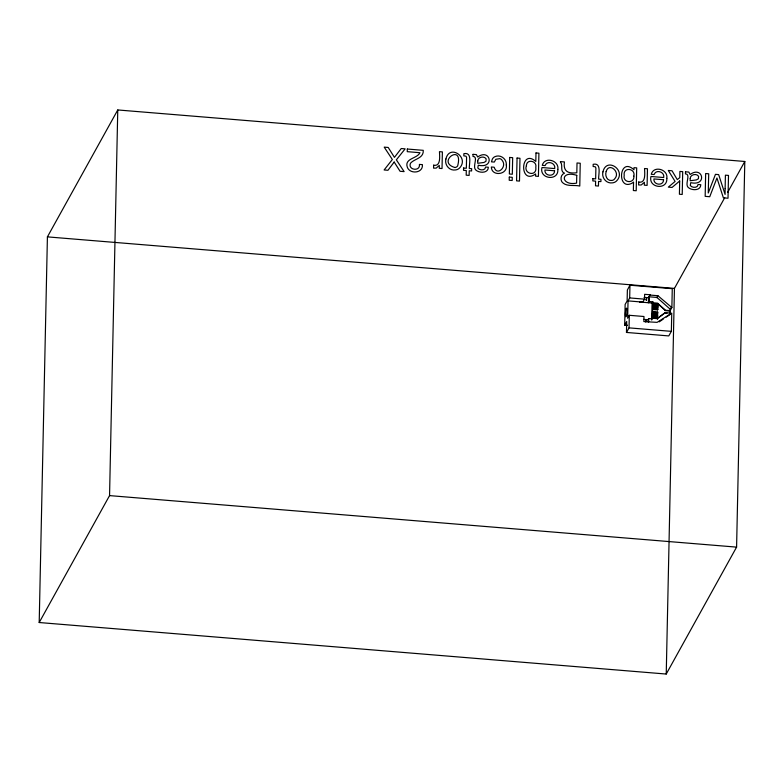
<?xml version="1.0" encoding="UTF-8"?>
<svg xmlns="http://www.w3.org/2000/svg" width="784" height="784" viewBox="0 0 784 784"><rect width="100%" height="100%" fill="white"/><g stroke="black" fill="none" stroke-linecap="round" stroke-linejoin="round"><path stroke-width="1.18" d="M39.2 622.525L47.412 236.876L117.767 109.956L744.8 161.475L736.588 547.124L666.233 674.044L39.2 622.525L109.554 495.606L117.767 109.956M627.112 325.37L624.691 325.164L625.132 304.447L627.131 300.968L627.367 290.002L629.954 285.209L672.27 288.688L671.868 307.553L670.222 310.513M629.954 285.209L629.679 297.93L628.033 300.889L627.67 318.255L629.307 315.295L643.968 316.501L643.85 321.567L657.08 322.361L671.751 313.11L671.359 331.348L668.781 335.924L626.465 332.445L626.7 321.479L624.691 325.164M626.465 332.445L629.042 327.869L629.307 315.295M648.633 322.097L648.701 318.569L652.484 318.882L652.504 317.843L657.541 318.255L665.234 312.649L670.271 313.061L670.32 310.65L665.283 310.239L657.854 303.388L652.817 302.967L652.582 304.457L657.854 304.868L652.582 304.457M649.172 296.803L648.466 298.067L648.368 302.761L649.064 301.497L649.172 296.803L656.904 297.43L670.349 309.337L670.153 313.855M651.729 320.068L652.092 302.987M665.234 312.649L657.335 318.637L652.288 318.226L652.317 317.128L652.562 316.275L657.6 316.687L657.355 317.54L652.317 317.128M657.59 317.118L652.327 316.697L652.592 314.747L657.629 315.158L657.384 316.011L652.347 315.589M657.619 315.58L652.357 315.168L652.386 314.061L652.621 313.208L657.658 313.629L657.423 314.482L652.386 314.061M657.658 314.051L652.386 313.639L652.66 311.679L657.698 312.091L657.453 312.943L652.415 312.532M657.688 312.522L652.425 312.101L652.719 308.622L657.756 309.033L657.521 309.886L652.484 309.474M657.756 309.464L652.484 309.043L652.758 307.093L657.796 307.504L657.551 308.357L652.513 307.945M657.786 307.936L652.523 307.514L652.543 306.407L652.788 305.564L657.825 305.976L657.58 306.828L652.543 306.407M657.815 306.407L652.553 305.985L652.817 304.025M652.817 302.967L652.847 301.811L649.064 301.497M657.355 317.54L657.6 316.687M657.384 316.011L657.629 315.158M657.423 314.482L657.658 313.629M657.453 312.943L657.698 312.091M657.521 309.886L657.756 309.033M657.551 308.357L657.796 307.504M657.58 306.828L657.825 305.976M652.572 304.878L657.619 305.299L657.854 304.447M657.453 319.304L657.472 318.382M666.233 674.044L674.446 288.394L724.7 197.735M652.847 301.811L652.141 303.075L639.499 301.958L642.841 302.114L644.487 299.145L644.644 294.314L650.073 294.755L648.446 298.038L650.073 294.755M645.928 321.861L645.947 320.146L645.693 321.861M648.731 298.959L648.966 298.42L648.642 300.742M648.407 322.459L648.368 320.244M656.796 297.675L657.894 295.705L671.868 307.553M648.005 319.843L648.701 318.569M652.611 303.349L657.854 303.388M727.65 192.403L744.8 161.475M657.649 303.761L665.283 310.239M670.153 309.474L671.241 307.495M659.217 321.861L663.225 319.137M666.233 317.099L670.242 314.374M454.955 167.521C435.708 162.014 463.873 142.374 457.65 165.904A4.047 3.744 29 0 1 454.965 167.521M650.093 295.078L657.894 295.705M47.412 236.876L674.446 288.394M644.085 297.371L648.427 297.724M629.679 297.93L644.487 299.145M628.033 300.889L642.841 302.114M665.067 310.621L670.114 311.032M665.018 313.032L667.037 313.198M643.723 319.402L648.299 319.784M624.819 324.948L627.229 325.144M629.042 327.869L671.359 331.348M109.554 495.606L736.588 547.124M725.131 188.63L725.092 194.412L718.654 174.607L715.459 174.342L708.246 193.021L708.716 173.793L705.649 173.538L705.169 196.353L709.745 196.725L716.948 177.997L723.387 197.842L728.013 198.225L728.503 175.42L725.416 175.165L725.131 188.63M407.317 149.029L407.259 151.665L419.95 152.713C417.255 158.701 404.289 158.25 407.278 167.119C409.718 174.469 423.311 173.391 422.4 164.64L419.42 164.395C420.44 171.882 407.602 170.128 410.463 163.268C414.452 158.613 423.791 158.456 423.272 150.342L407.317 149.029M433.63 165.189L433.572 168.139L436.149 168.129L439.314 165.434L439.256 168.315L442.029 168.54L442.382 151.91L439.461 151.665C439.618 155.84 441.059 166.894 433.63 165.189M463.569 168.021L463.52 170.304L466.294 170.53L466.196 175.175L469.146 175.42L469.244 170.775L471.605 170.971L471.654 168.687L469.293 168.491C469.116 163.944 472.546 151.812 463.873 153.674L463.824 155.879L465.98 156.183L466.578 157.398L466.343 168.246L463.569 168.021M473.046 154.35L472.997 156.418C478.75 156.682 472.076 166.541 475.721 169.952C479.171 173.215 488.256 173.519 488.344 167.257L485.619 167.031C485.325 170.873 479.543 170.5 477.799 168.031L478.299 165.218C495.223 168.972 490.274 147.872 477.701 157.016L476.358 154.595L473.046 154.35M477.76 161.034L477.711 163.288L483.934 162.464L485.972 161.308L486.129 158.848C484.149 155.585 477.721 157.025 477.76 161.034M509.286 177.086L509.218 180.251L512.187 180.496L512.256 177.331L509.286 177.086M509.708 157.437L509.355 173.989L512.324 174.234L512.677 157.682L509.708 157.437M517.058 158.045L516.568 180.849L519.488 181.094L519.978 158.29L517.058 158.045M535.991 152.958L535.805 161.455C520.243 147.647 519.028 185.965 535.629 173.94L535.58 176.145L538.422 176.38L538.912 153.203L535.991 152.958M560.452 161.612L560.442 162.121C563.353 165.071 559.609 171.373 564.48 173.176C561.05 174.371 560.197 178.762 561.775 181.721C565.891 187.131 574.064 184.632 579.768 186.043L580.248 163.239L577.024 162.974L576.808 172.754C567.734 173.911 563.098 171.088 564.411 161.935L560.452 161.612M576.759 175.332L576.593 183.123C560.609 186.2 559.776 169.922 576.759 175.332M592.88 178.644L592.831 180.928L595.605 181.153L595.507 185.798L598.457 186.043L598.564 181.398L600.916 181.594L600.965 179.311L598.613 179.115C598.427 174.577 601.857 162.435 593.184 164.297L593.135 166.502L595.291 166.806L595.889 168.021L595.654 178.879L592.88 178.644M633.541 182.251L633.364 190.532L636.206 190.757L636.696 167.874L634.001 167.658L633.952 169.785C618.449 155.359 616.547 193.746 633.541 182.251M638.705 182.035L638.637 184.985L641.224 184.975L644.389 182.29L644.33 185.161L647.104 185.387L647.457 168.756L644.536 168.521C644.683 172.696 646.134 183.74 638.705 182.035M679.689 180.986L679.414 194.236L682.217 194.461L682.707 171.657L679.895 171.422L679.767 177.664L677.268 179.605L672.025 170.775L668.291 170.471L675.102 181.447L668.311 187.131L672.045 187.435L679.689 180.986M685.5 171.804L685.451 173.872C691.204 174.146 684.53 183.995 688.166 187.405C691.625 190.669 700.71 190.982 700.798 184.71L698.074 184.495C697.77 188.327 691.998 187.954 690.253 185.485L690.753 182.672C707.668 186.425 702.729 165.326 690.155 174.479L688.813 172.059L685.5 171.804M690.214 178.497L690.165 180.741L696.388 179.918L698.426 178.762L698.583 176.312C696.604 173.039 690.175 174.479 690.214 178.497M646.143 299.674C646.428 302.291 646.663 296.195 646.143 299.674M526.387 165.708C523.212 174.195 537.226 177.008 535.795 167.335C537.344 160.661 526.534 158.623 526.387 165.708M633.835 176.145C634.844 183.868 622.467 183.152 624.201 175.351C622.79 166.747 635.853 168.09 633.835 176.145M445.929 158.956C444.342 164.748 449.281 170.912 455.357 169.961A7.301 6.752 29 0 0 459.6 167.972C469.665 157.457 449.438 143.639 445.929 158.956M602.955 171.853C601.377 177.654 606.306 183.809 612.392 182.858A7.301 6.752 29 0 0 616.636 180.879C626.69 170.353 606.473 156.535 602.955 171.853M506.307 165.032C508.042 174.861 491.539 176.929 491.352 166.992L494.194 167.227C496.958 176.606 507.493 166.678 502.181 160.446A3.646 3.371 29 0 0 499.849 158.652L495.841 159.279L494.312 162.072L491.47 161.837L492.381 159.044A6.066 5.615 29 0 1 495.057 156.614C500.584 154.154 506.954 159.103 506.307 165.032M557.836 169.403C558.727 181.535 538.98 179.124 541.969 167.531L554.709 168.57C555.905 162.837 546.958 160.073 545.135 165.581L542.263 165.346C544.615 156.143 559.423 160.416 557.836 169.403M666.821 178.36C667.713 190.492 647.976 188.082 650.965 176.478L663.705 177.527C664.901 171.794 655.953 169.03 654.13 174.538L651.259 174.293C653.611 165.101 668.419 169.364 666.821 178.36M606.159 171.5C604.738 175.528 607.012 181.31 611.99 180.418A4.047 3.744 29 0 0 614.676 178.801C620.977 172.304 608.992 161.827 606.159 171.5M554.582 170.785C554.582 177.38 544.233 176.194 544.929 169.991L554.582 170.785M663.578 179.742C663.578 186.337 653.229 185.151 653.915 178.948L663.578 179.742M394.176 162.053L387.953 170.285L384.111 169.971L392.343 159.515L384.209 147.127L388.217 147.461L394.44 157.368L401.241 148.529L405.142 148.852L396.351 159.838L404.123 171.618L400.075 171.284L394.176 162.053M626.485 315.501A4.361 0.725 -85.3 0 0 626.73 308.259A4.361 0.725 -85.3 0 0 625.416 313.639A4.361 0.725 -85.3 0 0 626.485 315.501"/></g></svg>
